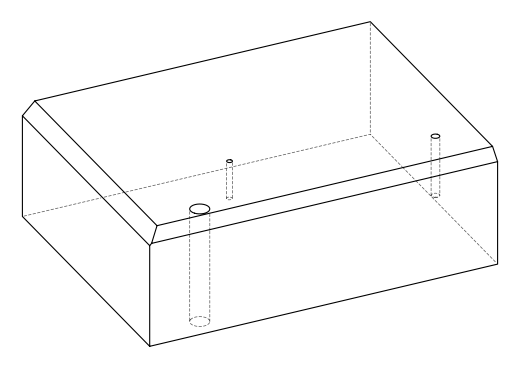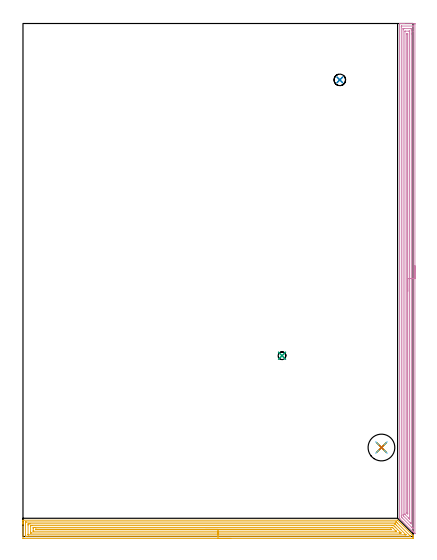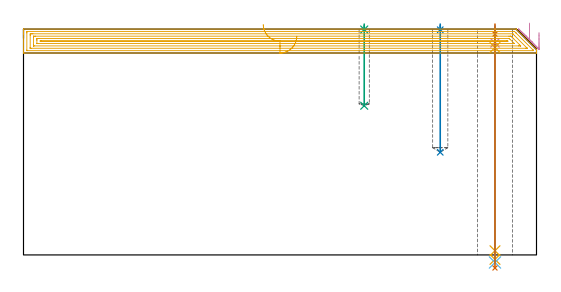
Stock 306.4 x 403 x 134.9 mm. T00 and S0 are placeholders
(PLAN: 11 operations, 7 tool changes, 33 min)
(1 SPOT_DRILL | STEP1HOLE | NXT0321_9005460120000 | 0.05 min | 184 mm3)
(2 SPOT_DRILL_1 | STEP1POCKET | NXT0321_9005460120000 | 0.03 min | 1 mm3)
(3 SPOT_DRILL_2 | STEP1POCKET_1 | NXT0321_9005460120000 | 0.03 min | 0 mm3)
(4 DRILL_BLIND_HOLE_INTO_CENTER | STEP1HOLE | NXT0301_026 | 0.04 min | 122 mm3)
(5 GUN_DRILL_THROUGH_HOLE | STEP1HOLE | UGT0307_001 | 0.6 min | 2454 mm3)
(6 SPADE_DRILL_TO_ENLARGE_THROUGH_HOLE | STEP1HOLE | UGT0306_004 | 0.57 min | 16498 mm3)
(7 DRILL_TO_ENLARGE_THROUGH_HOLE | STEP1HOLE | UGT0301_051 | 0.58 min | 27404 mm3)
(8 DRILL_BLIND_HOLE_INTO_CENTER_1 | STEP1POCKET | UGT0301_206 | 0.3 min | 4647 mm3)
(9 DRILL_BLIND_HOLE_INTO_CENTER_2 | STEP1POCKET_1 | NXT0301_032 | 0.19 min | 1301 mm3)
(10 AREA_MILL | FG_CHAMFER_SURFACE | UGT0205_001 | 16 min | 29495 mm3)
(11 AREA_MILL_1 | FG_CHAMFER_SURFACE_1 | UGT0205_001 | 14.63 min | 30596 mm3)
(TOOL NXT0321_9005460120000 | NC Spot Drill, 142deg, 12mm, Carbide, Uncoated | D12 PA142 FL30 Z2)
(TOOL NXT0301_026 | Carbide Drill 5.5mm [860.1-0550-017A1-MM 2214] | D5.5 PA140 FL28 Z2)
(TOOL UGT0307_001 | Gun Drill 5 mm | D5 PA130 FL24 Z1)
(TOOL UGT0306_004 | Spade Drill 13.5mm | D13.5 PA132 FL10 Z2)
(TOOL UGT0301_051 | Twist Drill 21 mm | D21 PA118 FL145 Z2)
(TOOL UGT0301_206 | Twist Drill 9.1 mm | D9.1 PA118 FL78 Z2)
(TOOL NXT0301_032 | Carbide Drill 6.1mm [860.1-0610-031A1-MM 2214] | D6.1 PA140 FL53 Z2)
(TOOL UGT0205_001 | Chamfer Mill 20 x 3 x 45 deg. | D20 FL50 Z2)
(OP 1 SPOT_DRILL)
G17 G21 G94 G90
T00 M6
G54
G17 G0 G90 X281.6 Y69.9 S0 M3
G43 Z144.9 H0
G94 G81 G98 Z131.9 F250. R137.9
G80
M5
M2
(OP 2 SPOT_DRILL_1)
G17 G21 G94 G90
T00 M6
G54
G17 G0 G90 X248.9 Y358.7 S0 M3
G43 Z144.9 H0
G94 G81 G98 Z134.508 F250. R137.9
G80
M5
M2
(OP 3 SPOT_DRILL_2)
G17 G21 G94 G90
T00 M6
G54
G17 G0 G90 X203.5 Y142. S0 M3
G43 Z144.9 H0
G94 G81 G98 Z134.637 F250. R137.9
G80
M5
M2
(OP 4 DRILL_BLIND_HOLE_INTO_CENTER)
G17 G21 G94 G90
T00 M6
G54
G17 G0 G90 X281.6 Y69.9 S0 M3
G43 Z144.9 H1
G94 G81 G98 Z126.65 F250. R136.9
G80
M5
M2
(OP 5 GUN_DRILL_THROUGH_HOLE)
G17 G21 G94 G90
T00 M6
G54
G17 G0 G90 X281.6 Y69.9 M8
G43 Z144.9 H0
Z132.6
S716 M3
G94 G1 Z123.894 F125. M26
G4 X.084
Z2.5 F250.
G4 X.084
Z-2.666 F125.
G4 X.084
M5
M9
G0 Z132.6
Z144.9
M2
(OP 6 SPADE_DRILL_TO_ENLARGE_THROUGH_HOLE)
G17 G21 G94 G90
T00 M6
G54
G17 G0 G90 X281.6 Y69.9 S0 M3
G43 Z144.9 H0
G94 G73 G98 Z-4.505 F250. Q12.673 R136.9
G80
M5
M2
(OP 7 DRILL_TO_ENLARGE_THROUGH_HOLE)
G17 G21 G94 G90
T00 M6
G54
G17 G0 G90 X281.6 Y69.9 S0 M3
G43 Z144.9 H0
G94 G73 G98 Z-7.809 F250. Q20.387 R136.9
G80
M5
M2
(OP 8 DRILL_BLIND_HOLE_INTO_CENTER_1)
G17 G21 G94 G90
T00 M6
G54
G17 G0 G90 X248.9 Y358.7 S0 M3
G43 Z144.9 H0
G94 G81 G98 Z61.3 F250. R136.9
G80
M5
M2
(OP 9 DRILL_BLIND_HOLE_INTO_CENTER_2)
G17 G21 G94 G90
T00 M6
G54
G17 G0 G90 X203.5 Y142. S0 M3
G43 Z144.9 H1
G94 G81 G98 Z89.1 F250. R136.9
G80
M5
M2
(OP 10 AREA_MILL)
G17 G21 G94 G90
T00 M6
G54
G17 G0 G90 X307.9 Y212.6 S1061 M3
G43 Z144.9 H0
Z132.8
G94 G1 Y212.562 Z131.928 F250.
Y212.448 Z131.064
Y212.259 Z130.212
Y211.997 Z129.38
Y211.663 Z128.574
Y211.26 Z127.8
Y210.792 Z127.064
Y210.26 Z126.372
Y209.671 Z125.729
Y209.028 Z125.14
Y208.336 Z124.609
Y207.6 Z124.14
Y206.826 Z123.737
Y206.02 Z123.403
Y205.188 Z123.141
Y204.337 Z122.952
Y203.472 Z122.838
Y202.6 Z122.8
X307.899 Y2.33 Z122.801
X307.896 Y2.283 Z122.8
X307.889 Y2.209 Z122.803
X307.792 Y2.307 Z122.905
X307.721 Y2.378 Z122.977
X306.827 Y3.272 Z123.871
X306.663 Y3.435 Z124.032
X306.506 Y3.593 Z124.192
X306.38 Y3.719 Z124.318
X306.225 Y3.872 Z124.47
X306.077 Y4.022 Z124.621
X305.933 Y4.166 Z124.765
X305.788 Y4.31 Z124.908
X305.649 Y4.45 Z125.049
X305.486 Y4.613 Z125.212
X305.35 Y4.748 Z125.346
X305.22 Y4.879 Z125.478
X298.35 Y11.75 Z132.349
X296.101 Y13.998 Z134.597
X295.885 Y14.216 Z134.812
X295.803 Y14.305 Z134.889
X295.8 Y14.445 Z134.9
Y402.822
X295.803 Y402.99 Z134.888
X295.942 Y402.997 Z134.75
X296.089 Y403. Z134.611
X296.34 Z134.36
X297.037 Z133.658
X298.261 Z132.436
X298.787 Z131.907
X299.399 Z131.296
X307.538 Z123.16
X307.804 Y402.997 Z122.893
X307.892 Y402.99 Z122.806
X307.899 Y402.9 Z122.799
X307.9 Y402.375 Z122.8
Y202.6
X306.486 Z124.214
Y6.582
X306.485 Y6.4 Z124.215
X306.482 Y6.183 Z124.218
X306.479 Y6.091 Z124.221
X306.427 Y6.135 Z124.273
X306.151 Y6.4 Z124.549
X305.788 Y6.762 Z124.912
X305.255 Y7.294 Z125.445
X297.912 Y14.639 Z132.788
X297.221 Y15.339 Z133.479
X297.215 Y16.051 Z133.485
Y16.233
X297.214 Y400.406 Z133.486
X297.215 Y400.587 Z133.485
X297.22 Y400.943 Z133.48
X297.221 Y400.98 Z133.479
X297.267 Y400.99 Z133.433
X297.374 Y400.996 Z133.326
X297.509 Y400.999 Z133.191
X306.26 Z124.44
X306.428 Y400.994 Z124.272
X306.461 Y400.99 Z124.239
X306.479 Y400.979 Z124.221
X306.481 Y400.942 Z124.219
X306.485 Y400.769 Z124.215
X306.486 Y396.792 Z124.214
Y202.6
X305.072 Z125.628
X305.071 Y10.708 Z125.629
X305.066 Y9.976 Z125.634
X305.065 Y9.961 Z125.635
X305.033 Y9.976 Z125.667
X304.913 Y10.09 Z125.787
X304.129 Y10.87 Z126.571
X298.787 Y16.213 Z131.913
X298.768 Y16.233 Z131.932
X298.635 Y16.388 Z132.065
X298.63 Y17.127 Z132.07
X298.629 Y17.288 Z132.071
Y398.068
X298.633 Y398.8 Z132.067
X298.634 Y398.956 Z132.066
X298.645 Y398.99 Z132.055
X298.689 Y398.993 Z132.011
X298.787 Y398.996 Z131.913
X299.466 Y399. Z131.234
X299.662 Z131.038
X304.913 Y398.999 Z125.787
X304.978 Y398.998 Z125.722
X305.03 Y398.994 Z125.67
X305.06 Y398.991 Z125.64
X305.065 Y398.96 Z125.635
X305.068 Y398.8 Z125.632
X305.07 Y398.638 Z125.63
X305.071 Y397.906 Z125.629
Y394.854
X305.072 Y202.6 Z125.628
X303.657 Z127.043
Y13.94
X303.656 Y13.868 Z127.044
X303.654 Y13.824 Z127.046
X303.653 Y13.814 Z127.047
X303.606 Y13.855 Z127.094
X303.316 Y14.135 Z127.384
X303.163 Y14.286 Z127.537
X303.003 Y14.445 Z127.697
X300.323 Y17.127 Z130.377
X300.101 Y17.359 Z130.599
X300.049 Y17.416 Z130.651
X300.047 Y17.443 Z130.653
X300.044 Y17.506 Z130.656
X300.043 Y17.632 Z130.657
Y396.623
X300.046 Y396.792 Z130.654
X300.05 Y396.925 Z130.65
X300.058 Y396.99 Z130.642
X300.106 Y396.992 Z130.594
X300.549 Y397. Z130.151
X303.174 Z127.526
X303.591 Y396.993 Z127.109
X303.642 Y396.99 Z127.058
X303.651 Y396.982 Z127.049
X303.654 Y396.965 Z127.046
X303.656 Y396.908 Z127.044
X303.657 Y202.6 Z127.043
X302.243 Z128.457
Y18.066
X302.242 Y18.02 Z128.458
X302.236 Y17.679 Z128.464
X302.127 Y17.784 Z128.573
X301.882 Y18.02 Z128.818
X301.647 Y18.263 Z129.053
X301.464 Y18.472 Z129.236
X301.458 Y18.868 Z129.242
X301.457 Y18.914 Z129.243
Y394.33
X301.458 Y394.732 Z129.242
X301.461 Y394.932 Z129.239
X301.464 Y394.98 Z129.236
X301.467 Y394.991 Z129.233
X301.476 Y394.994 Z129.224
X301.522 Y394.997 Z129.178
X301.632 Y395. Z129.068
X302.141 Y394.996 Z128.559
X302.194 Y394.994 Z128.506
X302.229 Y394.991 Z128.471
X302.236 Y394.959 Z128.464
X302.243 Y394.33 Z128.457
Y202.6
Y201.728 Z128.495
Y200.864 Z128.609
Y200.012 Z128.798
Y199.18 Z129.06
Y198.374 Z129.394
Y197.6 Z129.797
Y196.864 Z130.265
Y196.172 Z130.796
Y195.529 Z131.386
Y194.94 Z132.029
Y194.409 Z132.721
Y193.94 Z133.457
Y193.537 Z134.231
Y193.203 Z135.037
Y192.941 Z135.869
Y192.752 Z136.72
Y192.638 Z137.585
Y192.6 Z138.457
G0 Z144.9
M5
M2
(OP 11 AREA_MILL_1)
G17 G21 G94 G90
T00 M6
G54
G17 G0 G90 X163.2 Y-1.5 S1061 M3
G43 Z144.9 H0
Z130.6
G94 G1 X163.162 Z129.728 F250.
X163.048 Z128.864
X162.859 Z128.012
X162.597 Z127.18
X162.263 Z126.374
X161.86 Z125.6
X161.392 Z124.864
X160.86 Z124.172
X160.271 Z123.529
X159.628 Z122.94
X158.936 Z122.409
X158.2 Z121.94
X157.426 Z121.537
X156.62 Z121.203
X155.788 Z120.941
X154.937 Z120.752
X154.072 Z120.638
X153.2 Z120.6
X0.604
X0.221 Y-1.496 Z120.602
X0.01 Y-1.492 Z120.606
X0. Y-1.277 Z120.82
Y9.635 Z131.729
Y10.207 Z132.303
Y10.52 Z132.617
Y11.092 Z133.188
Y11.406 Z133.501
Y12.034 Z134.133
Y12.44 Z134.539
X0.007 Y12.778 Z134.869
X0.009 Y12.797 Z134.888
X0.158 Y12.8 Z134.9
X294.195
X294.295 Y12.795 Z134.89
X294.344 Y12.756 Z134.855
X306.32 Y0.78 Z122.877
X306.39 Y0.707 Z122.803
X306.4 Y0.466 Z122.565
Y-0.364 Z121.736
Y-0.991 Z121.104
Y-1.305 Z120.792
X306.398 Y-1.491 Z120.605
X306.242 Y-1.5 Z120.6
X153.2
Y-0.086 Z122.014
X2.369
X2.168 Y-0.084 Z122.016
X2.068 Y-0.082 Z122.018
X2.021 Y-0.079 Z122.021
X2.009 Y-0.074 Z122.026
X2.007 Y-0.057 Z122.043
X2.003 Y0.043 Z122.143
X2. Y0.28 Z122.38
X2.001 Y10.52 Z132.62
X2.002 Y10.904 Z133.004
X2.01 Y11.292 Z133.392
X2.017 Y11.379 Z133.479
X2.063 Y11.381 Z133.481
X2.171 Y11.384 Z133.484
X2.389 Y11.386 Z133.486
X2.409
X292.866 Y11.385 Z133.485
X293.084 Y11.384 Z133.484
X293.193 Y11.381 Z133.481
X293.244 Y11.379 Z133.479
X293.302 Y11.338 Z133.438
X294.129 Y10.52 Z132.62
X294.195 Y10.455 Z132.555
X304.011 Y0.638 Z122.738
X304.322 Y0.316 Z122.416
X304.39 Y0.239 Z122.339
X304.394 Y0.183 Z122.283
X304.396 Y0.11 Z122.21
X304.392 Y-0.056 Z122.044
X304.39 Y-0.075 Z122.025
X304.378 Y-0.079 Z122.021
X304.328 Y-0.082 Z122.018
X304.222 Y-0.084 Z122.016
X304.011 Y-0.086 Z122.014
X153.2
Y1.328 Z123.428
X4.513 Y1.329 Z123.429
X4.174 Y1.33 Z123.43
X4.061 Y1.333 Z123.433
X4.023 Y1.335 Z123.435
X4.01 Y1.34 Z123.44
X4.007 Y1.378 Z123.478
X4.003 Y1.493 Z123.593
X4.001 Y1.665 Z123.765
X4. Y1.838 Z123.938
Y8.922 Z131.022
X4.002 Y9.635 Z131.735
X4.004 Y9.803 Z131.903
X4.014 Y9.965 Z132.065
X4.174 Y9.966 Z132.066
X4.728 Y9.97 Z132.07
X5.066 Y9.971 Z132.071
X5.619 Y9.972 Z132.072
X292.071 Y9.971 Z132.071
X292.156 Y9.97 Z132.07
X292.197 Y9.967 Z132.067
X292.214 Y9.965 Z132.065
X292.244 Y9.944 Z132.044
X292.41 Y9.788 Z131.888
X292.565 Y9.635 Z131.735
X293.302 Y8.898 Z130.998
X300.535 Y1.665 Z123.765
X300.626 Y1.571 Z123.671
X300.802 Y1.387 Z123.487
X300.843 Y1.334 Z123.434
X300.828 Y1.332 Z123.432
X300.779 Y1.33 Z123.43
X300.441 Y1.329 Z123.429
X299.888 Y1.328 Z123.428
X153.2
Y2.743 Z124.843
X6.657
X6.096 Y2.745 Z124.845
X6.033 Y2.747 Z124.847
X6.017 Y2.749 Z124.849
X6.01 Y2.758 Z124.858
X6.007 Y2.806 Z124.906
X6.003 Y3.002 Z125.102
X6. Y3.395 Z125.495
Y7.864 Z129.964
X6.004 Y8.286 Z130.386
X6.008 Y8.497 Z130.597
X6.01 Y8.544 Z130.644
X6.054 Y8.55 Z130.65
X6.156 Y8.553 Z130.653
X6.851 Y8.557 Z130.657
X7.045
X289.927
X290.625 Y8.556 Z130.656
X290.821 Y8.555 Z130.655
X291.163 Y8.55 Z130.65
X291.518 Y8.222 Z130.322
X291.884 Y7.864 Z129.964
X292.41 Y7.341 Z129.441
X292.773 Y6.978 Z129.078
X296.314 Y3.436 Z125.536
X296.872 Y2.875 Z124.975
X296.959 Y2.78 Z124.88
X296.975 Y2.749 Z124.849
X296.872 Y2.747 Z124.847
X296.677 Y2.745 Z124.845
X295.98 Y2.743 Z124.843
X295.786
X153.2
Y4.157 Z126.257
X8.47 Y4.158 Z126.258
X8.137 Y4.161 Z126.261
X8.044 Y4.164 Z126.264
X8.009 Y4.167 Z126.267
X8.007 Y4.177 Z126.277
X8.003 Y4.232 Z126.332
X8.001 Y4.322 Z126.422
X8. Y6.093 Z128.193
X8.001 Y6.722 Z128.822
X8.006 Y6.978 Z129.078
X8.01 Y7.129 Z129.229
X8.304 Y7.138 Z129.238
X8.471 Y7.142 Z129.242
X8.636 Y7.143 Z129.243
X9.362
X289.899
X290.01 Y7.142 Z129.242
X290.098 Y7.139 Z129.239
X290.152 Y7.136 Z129.236
X290.17 Y7.121 Z129.221
X290.32 Y6.978 Z129.078
X290.625 Y6.676 Z128.776
X292.979 Y4.322 Z126.422
X293.059 Y4.24 Z126.34
X293.105 Y4.189 Z126.289
X293.122 Y4.169 Z126.269
X293.074 Y4.164 Z126.264
X292.742 Y4.159 Z126.259
X292.576 Y4.157 Z126.257
X153.2
Y5.571 Z127.671
X10.787 Y5.572 Z127.672
X10.42 Y5.574 Z127.674
X10.047 Y5.578 Z127.678
X10.009 Y5.583 Z127.683
X10.004 Y5.621 Z127.721
X10.008 Y5.711 Z127.811
X10.01 Y5.722 Z127.822
X10.024 Y5.724 Z127.824
X10.068 Y5.727 Z127.827
X10.261 Y5.729 Z127.829
X10.42
X288.841
X288.92 Y5.728 Z127.828
X289.078 Y5.724 Z127.824
X289.119 Y5.722 Z127.822
X289.131 Y5.714 Z127.814
X289.156 Y5.694 Z127.794
X289.202 Y5.65 Z127.75
X289.245 Y5.604 Z127.704
X289.264 Y5.582 Z127.682
X289.266 Y5.579 Z127.679
X289.238 Y5.577 Z127.677
X289.079 Y5.572 Z127.672
X289. Y5.571 Z127.671
X153.2
X152.328 Z127.709
X151.464 Z127.823
X150.612 Z128.012
X149.78 Z128.274
X148.974 Z128.608
X148.2 Z129.011
X147.464 Z129.48
X146.772 Z130.011
X146.129 Z130.6
X145.54 Z131.243
X145.009 Z131.935
X144.54 Z132.671
X144.137 Z133.445
X143.803 Z134.251
X143.541 Z135.083
X143.352 Z135.935
X143.238 Z136.8
X143.2 Z137.671
G0 Z144.9
M5
M2
